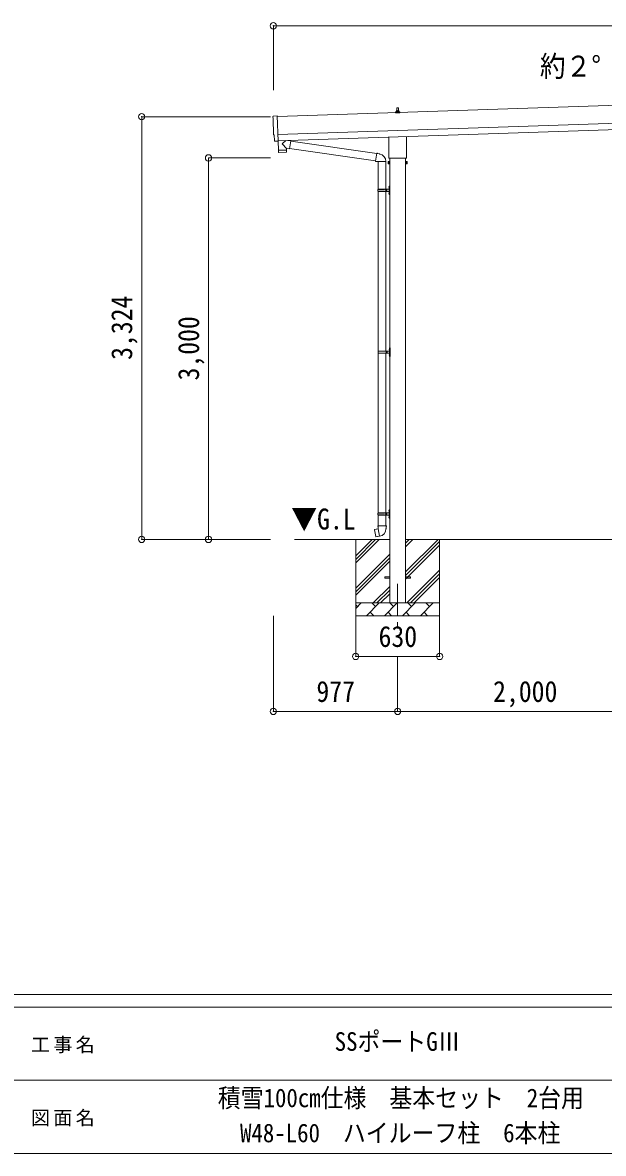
# Model space of a CAD drawing. Units: millimetres at full size, sheet at 1:50; some dimension numbers follow another scale. Extents: x -14053 to 14053, y -9700 to 9700.
# Drawn here: x -682 to 3882, y -9700 to -808 of the extents above; entities that cross this region are included whole.
import ezdxf
from ezdxf.enums import TextEntityAlignment as Align

# ---------------------------------------------------------------- set-up
doc = ezdxf.new("R2010")
doc.units = ezdxf.units.MM
doc.header["$LTSCALE"] = 50
doc.header["$PDMODE"] = 32
doc.header["$PDSIZE"] = 50
doc.linetypes.add('CHAIN1', pattern=[8, 5, -1, 1, -1])
for name, color, linetype, lineweight in [('0-0_0', 7, 'Continuous', 9), ('0-1_Defpoints', 4, 'Continuous', 9), ('0-2_TEXT1', 7, 'Continuous', 9), ('0-6_PARTS1', 6, 'Continuous', 9), ('F-0', 7, 'Continuous', 9)]:
    doc.layers.add(name, color=color, linetype=linetype, lineweight=lineweight)
doc.styles.add('ＭＳ ゴシック', font='')
doc.styles.get('ＭＳ ゴシック').set_extended_font_data('MS Gothic')

msp = doc.modelspace()

# ---------------------------------------------------------------- linework, layer by layer
at = {"layer": '0-0_0'}
for p, q in [((2203.27, -4871.86), (1455.11, -4871.86)), ((1935.77, -4871.86), (1935.77, -5471.86)), ((1935.77, -5056.91), (2120.82, -4871.86)), ((1935.77, -5028.63), (2092.54, -4871.86)), ((1935.77, -5000.34), (2064.25, -4871.86)), ((2328.27, -5126.96), (2583.37, -4871.86)), ((2328.27, -4928.97), (2385.38, -4871.86)), ((2328.27, -4900.68), (2357.09, -4871.86)), ((4203.27, -4871.86), (2328.27, -4871.86)), ((2328.27, -5155.24), (2595.77, -4887.74)), ((2595.77, -4871.86), (2595.77, -5471.86)), ((2328.27, -5183.53), (2595.77, -4916.03)), ((1935.77, -5254.9), (2203.27, -4987.4)), ((1935.77, -5283.18), (2203.27, -5015.68)), ((1935.77, -5311.47), (2203.27, -5043.97)), ((2337.93, -5371.86), (2595.77, -5114.02)), ((2366.21, -5371.86), (2595.77, -5142.3)), ((2073.37, -5371.86), (2203.27, -5241.96)), ((2394.49, -5371.86), (2595.77, -5170.59)), ((2101.65, -5371.86), (2203.27, -5270.24)), ((2129.94, -5371.86), (2203.27, -5298.53)), ((1935.77, -5371.86), (2595.77, -5371.86)), ((1935.77, -5414.75), (1978.66, -5371.86)), ((1950.11, -5400.41), (1935.77, -5386.07)), ((2020.08, -5471.86), (2120.08, -5371.86)), ((2091.53, -5400.41), (2062.98, -5371.86)), ((2161.5, -5471.86), (2261.5, -5371.86)), ((2232.95, -5400.41), (2204.4, -5371.86)), ((2302.93, -5471.86), (2402.93, -5371.86)), ((2374.37, -5400.41), (2345.82, -5371.86)), ((2444.35, -5471.86), (2544.35, -5371.86)), ((2515.79, -5400.41), (2487.24, -5371.86)), ((2592.48, -5371.86), (2595.77, -5368.58)), ((2595.77, -5471.86), (1935.77, -5471.86)), ((2048.64, -5443.31), (2077.19, -5471.86)), ((2190.06, -5443.31), (2218.61, -5471.86)), ((2331.48, -5443.31), (2360.03, -5471.86)), ((2472.9, -5443.31), (2501.45, -5471.86))]:
    msp.add_line(p, q, dxfattribs=at)
at = {"layer": '0-1_Defpoints'}
for p, q in [((7213.13, -1350.25), (1320.12, -1546.68)), ((1324.79, -1686.6), (7217.8, -1490.17)), ((2247.52, -1518.1), (2247.52, -1510.38)), ((2247.9, -1509.6), (2283.64, -1509.6)), ((2248.28, -1509.41), (2255, -1507.78)), ((2255.39, -1507.6), (2276.15, -1507.6)), ((2255.77, -1506.81), (2255.77, -1502.6)), ((2256.77, -1502.6), (2274.77, -1502.6)), ((2259.77, -1502.6), (2260.5, -1479.07)), ((2261.49, -1478.1), (2270.04, -1478.1)), ((2271.04, -1479.07), (2271.77, -1502.6)), ((2275.77, -1506.81), (2275.77, -1502.6)), ((2283.25, -1509.41), (2276.53, -1507.78)), ((2284.02, -1518.1), (2284.02, -1510.38)), ((1288.46, -1544.3), (1319.95, -1541.59)), ((1319.95, -1541.59), (1326.55, -1739.34)), ((1326.45, -1736.57), (7219.46, -1540.14)), ((2284.02, -1518.1), (2247.52, -1518.1)), ((1295.53, -1690.96), (1294.93, -1690.98)), ((1297.09, -1737.97), (1295.53, -1690.96)), ((1306.96, -1740.99), (1300.03, -1740.86)), ((1307.69, -1740.7), (1308.33, -1740.04)), ((1308.33, -1740.04), (1326.58, -1740.34)), ((1326.55, -1739.34), (1326.58, -1740.34)), ((2197.47, -1862.09), (2197.47, -1707.54)), ((2334.07, -1702.99), (2334.07, -1862.09)), ((2195.77, -1870.86), (2195.77, -1865.36)), ((2335.77, -1865.36), (2335.77, -1870.86)), ((2191.77, -1900.36), (2192.53, -1899.04)), ((2191.77, -1900.36), (2191.77, -1917.36)), ((2191.77, -1917.36), (2192.53, -1918.67)), ((2198.77, -1903.95), (2192.53, -1903.95)), ((2198.77, -1913.77), (2192.53, -1913.77)), ((2198.77, -1918.67), (2192.53, -1918.67)), ((2333.71, -1874.36), (2197.83, -1874.36)), ((2201.27, -1918.06), (2198.77, -1918.06)), ((2203.27, -1874.36), (2203.27, -5371.86)), ((2328.27, -5371.86), (2328.27, -1874.36)), ((2330.27, -1918.06), (2332.77, -1918.06)), ((2332.77, -1903.95), (2339.01, -1903.95)), ((2332.77, -1913.77), (2339.01, -1913.77)), ((2332.77, -1918.67), (2339.01, -1918.67)), ((2339.77, -1900.36), (2339.01, -1899.04)), ((2339.77, -1917.36), (2339.01, -1918.67)), ((2339.77, -1900.36), (2339.77, -1917.36)), ((2165.77, -5167.36), (2203.27, -5167.36)), ((2165.77, -5176.36), (2165.77, -5167.36)), ((2165.77, -5176.36), (2203.27, -5176.36)), ((2328.27, -5167.36), (2365.77, -5167.36)), ((2328.27, -5176.36), (2365.77, -5176.36)), ((2365.77, -5176.36), (2365.77, -5167.36))]:
    msp.add_line(p, q, dxfattribs=at)
at = {"layer": '0-1_Defpoints', "color": 7, "linetype": 'CHAIN1'}
msp.add_line((2265.77, -5221.86), (2265.77, -5612.6), dxfattribs=at)
at = {"layer": '0-1_Defpoints'}
for points in [[(2198.77, -1918.67), (2198.77, -1899.04), (2192.53, -1899.04)], [(2198.77, -1918.06), (2198.77, -1899.66), (2201.27, -1899.66)], [(2332.77, -1918.06), (2332.77, -1899.66), (2330.27, -1899.66)], [(2332.77, -1918.67), (2332.77, -1899.04), (2339.01, -1899.04)]]:
    msp.add_lwpolyline(points, dxfattribs=at)
for points in [[(2201.27, -1919.36), (2201.27, -1898.36), (2203.27, -1898.36), (2203.27, -1919.36)], [(2330.27, -1919.36), (2330.27, -1898.36), (2328.27, -1898.36), (2328.27, -1919.36)]]:
    msp.add_lwpolyline(points, close=True, dxfattribs=at)
for centre, radius, start, end in [((2248.52, -1510.38), 1, 103.62699, 180), ((2254.77, -1506.81), 1, 283.62699, 0), ((2259.85, -1503.23), 4.13, 90, 171.17633), ((2256.77, -1503.6), 1, 90, 180), ((2261.49, -1479.1), 1, 90, 178.60509), ((2269.1, -1502.6), 4.83, 133.60282, 180), ((2262.44, -1502.6), 4.83, 0, 46.39718), ((2270.04, -1479.1), 1, 1.39491, 90), ((2271.68, -1503.23), 4.13, 8.82367, 90), ((2274.77, -1503.6), 1, 0, 90), ((2276.77, -1506.81), 1, 180, 256.37301), ((2283.02, -1510.38), 1, 0, 76.37301), ((2199.77, -1865.36), 4, 125.09963, 180), ((2331.77, -1865.36), 4, 0, 54.90037), ((2196.11, -1901.5), 4.34, 145.61575, 214.38425), ((2208.01, -1908.86), 16.24, 162.41205, 197.58795), ((2196.11, -1916.22), 4.34, 145.61575, 214.38425), ((2199.77, -1870.86), 4, 180, 194.47751), ((2199.77, -1870.86), 4, 194.47751, 241.04498), ((2331.77, -1870.86), 4, 298.95502, 345.52249), ((2331.77, -1870.86), 4, 345.52249, 0), ((2335.42, -1901.5), 4.34, 325.61575, 34.38425), ((2323.53, -1908.86), 16.24, 342.41205, 17.58795), ((2335.42, -1916.22), 4.34, 325.61575, 34.38425)]:
    msp.add_arc(centre, radius, start, end, dxfattribs=at)
for centre, major_axis, ratio, start_param, end_param in [((1288.71, -1547.29), (-3, -0.1), 0.99863, 4.7647489, 6.2979817), ((-3472.16, -1776.45), (4760.73, 158.69), 0.99863, 6.2686928, 6.2979817), ((1294.78, -1686.59), (-4.4, -0.15), 0.99863, 6.2686928, 7.8539816), ((1300.1, -1737.86), (-2.11, -2.14), 0.9974, 5.5252311, 7.0411395), ((1306.98, -1739.99), (-0.704, -0.714), 0.9974, 0.7579542, 1.5707963)]:
    msp.add_ellipse(centre, major_axis=major_axis, ratio=ratio, start_param=start_param, end_param=end_param, dxfattribs=at)
at = {"layer": '0-2_TEXT1'}
for p, q in [((1326.18, -1740.34), (1328.55, -1811.55)), ((1392.12, -1797.4), (1360.62, -1764.89)), ((1387.87, -1734.53), (1360.66, -1757.56)), ((1425.56, -1737.82), (1399.65, -1734.13)), ((1425.56, -1737.82), (1416.6, -1800.88)), ((1425.3, -1739.65), (2101.9, -1836.98)), ((1328.55, -1811.55), (1392.52, -1809.41)), ((1392.55, -1810.41), (1328.59, -1812.54)), ((1328.59, -1812.54), (1329.25, -1825.58)), ((1389.86, -1826.51), (1332.35, -1828.43)), ((1333.05, -1811.4), (1333.1, -1812.39)), ((1388.02, -1809.56), (1388.04, -1810.56)), ((1392.12, -1797.4), (1392.52, -1809.41)), ((1392.12, -1797.4), (1416.6, -1800.88)), ((1392.76, -1823.47), (1392.55, -1810.41)), ((1416.86, -1799.05), (2091.48, -1896.07)), ((2091.16, -1897.89), (2096.69, -1866.52)), ((2102.22, -1835.16), (2096.69, -1866.52)), ((2102.22, -1835.16), (2103.36, -1833.18)), ((2103.36, -1833.18), (2106.93, -1833.81)), ((2106.93, -1833.81), (2107.34, -1836.15)), ((2121.85, -1838.98), (2123.54, -1840.6)), ((2123.54, -1840.6), (2125.66, -1841.05)), ((2091.16, -1897.89), (2091.56, -1900.14)), ((2091.16, -1897.89), (2096.31, -1898.71)), ((2091.56, -1900.14), (2095.12, -1900.77)), ((2095.12, -1900.77), (2096.31, -1898.71)), ((2096.31, -1898.71), (2110.91, -1901.02)), ((2110.91, -1901.02), (2113.12, -1900.04)), ((2173.42, -1900.43), (2112.23, -1900.43)), ((2113.27, -1900.43), (2113.27, -2117.86)), ((2173.27, -1900.43), (2173.27, -2117.86)), ((2110.27, -2119.86), (2160.6, -2119.86)), ((2110.27, -2133.86), (2160.6, -2133.86)), ((2111.27, -2117.86), (2197.27, -2117.86)), ((2111.27, -2117.86), (2111.27, -2119.86)), ((2111.27, -2135.86), (2111.27, -2133.86)), ((2170.27, -2117.86), (2170.27, -2122.36)), ((2170.27, -2122.36), (2172.27, -2122.36)), ((2170.27, -2135.86), (2170.27, -2131.36)), ((2170.27, -2131.36), (2172.27, -2131.36)), ((2172.27, -2122.36), (2172.27, -2126.86)), ((2172.27, -2131.36), (2172.27, -2126.86)), ((2178.27, -2117.86), (2178.27, -2126.86)), ((2178.27, -2122.36), (2181.27, -2122.36)), ((2178.27, -2135.86), (2178.27, -2126.86)), ((2178.27, -2131.36), (2181.27, -2131.36)), ((2181.27, -2122.36), (2181.27, -2126.86)), ((2181.27, -2131.36), (2181.27, -2126.86)), ((2196.97, -2100.71), (2199.01, -2101.71)), ((2198.24, -2098.71), (2198.87, -2098.71)), ((2198.24, -2098.71), (2198.24, -2107.01)), ((2198.24, -2107.01), (2198.87, -2107.01)), ((2198.87, -2098.71), (2198.87, -2107.01)), ((2198.87, -2098.71), (2199.27, -2099.11)), ((2198.87, -2107.01), (2199.27, -2106.61)), ((2199.01, -2101.71), (2199.62, -2102.86)), ((2199.27, -2094.86), (2202.27, -2093.36)), ((2199.27, -2094.86), (2199.27, -2126.86)), ((2199.27, -2099.11), (2199.27, -2106.61)), ((2199.27, -2158.86), (2199.27, -2126.86)), ((2202.27, -2093.36), (2202.27, -2126.86)), ((2202.27, -2093.36), (2203.27, -2093.36)), ((2202.27, -2160.36), (2202.27, -2126.86)), ((2203.27, -2093.36), (2203.27, -2126.86)), ((2203.27, -2160.36), (2203.27, -2126.86)), ((2111.27, -2135.86), (2197.27, -2135.86)), ((2113.27, -2135.86), (2113.27, -3390.36)), ((2173.27, -2135.86), (2173.27, -3390.36)), ((2196.97, -2148.71), (2199.01, -2149.71)), ((2198.24, -2146.71), (2198.87, -2146.71)), ((2198.24, -2146.71), (2198.24, -2155.01)), ((2198.24, -2155.01), (2198.87, -2155.01)), ((2198.87, -2146.71), (2198.87, -2155.01)), ((2198.87, -2146.71), (2199.27, -2147.11)), ((2198.87, -2155.01), (2199.27, -2154.61)), ((2199.01, -2149.71), (2199.62, -2150.86)), ((2199.27, -2147.11), (2199.27, -2154.61)), ((2199.27, -2158.86), (2202.27, -2160.36)), ((2202.27, -2160.36), (2203.27, -2160.36)), ((2199.47, -3373.21), (2201.51, -3374.21)), ((2200.74, -3371.21), (2201.37, -3371.21)), ((2200.74, -3371.21), (2200.74, -3379.51)), ((2201.37, -3371.21), (2201.37, -3379.51)), ((2201.37, -3371.21), (2201.77, -3371.61)), ((2201.51, -3374.21), (2202.12, -3375.36)), ((2201.77, -3367.36), (2204.77, -3365.86)), ((2201.77, -3367.36), (2201.77, -3399.36)), ((2201.77, -3371.61), (2201.77, -3379.11)), ((2204.77, -3365.86), (2204.77, -3399.36)), ((2204.77, -3365.86), (2205.77, -3365.86)), ((2205.77, -3365.86), (2205.77, -3399.36)), ((2112.77, -3392.36), (2163.1, -3392.36)), ((2112.77, -3406.36), (2163.1, -3406.36)), ((2113.27, -3408.35), (2113.27, -4662.86)), ((2113.77, -3390.36), (2199.77, -3390.36)), ((2113.77, -3390.36), (2113.77, -3392.36)), ((2113.77, -3408.36), (2113.77, -3406.36)), ((2113.77, -3408.36), (2199.77, -3408.36)), ((2172.77, -3390.36), (2172.77, -3394.86)), ((2172.77, -3394.86), (2174.77, -3394.86)), ((2172.77, -3408.36), (2172.77, -3403.86)), ((2172.77, -3403.86), (2174.77, -3403.86)), ((2173.27, -3408.35), (2173.27, -4662.86)), ((2174.77, -3394.86), (2174.77, -3399.36)), ((2174.77, -3403.86), (2174.77, -3399.36)), ((2180.77, -3390.36), (2180.77, -3399.36)), ((2180.77, -3394.86), (2183.77, -3394.86)), ((2180.77, -3408.36), (2180.77, -3399.36)), ((2180.77, -3403.86), (2183.77, -3403.86)), ((2183.77, -3394.86), (2183.77, -3399.36)), ((2183.77, -3403.86), (2183.77, -3399.36)), ((2199.47, -3421.21), (2201.51, -3422.21)), ((2200.74, -3379.51), (2201.37, -3379.51)), ((2200.74, -3419.21), (2201.37, -3419.21)), ((2200.74, -3419.21), (2200.74, -3427.51)), ((2200.74, -3427.51), (2201.37, -3427.51)), ((2201.37, -3379.51), (2201.77, -3379.11)), ((2201.37, -3419.21), (2201.37, -3427.51)), ((2201.37, -3419.21), (2201.77, -3419.61)), ((2201.37, -3427.51), (2201.77, -3427.11)), ((2201.51, -3422.21), (2202.12, -3423.36)), ((2201.77, -3431.36), (2201.77, -3399.36)), ((2201.77, -3419.61), (2201.77, -3427.11)), ((2201.77, -3431.36), (2204.77, -3432.86)), ((2204.77, -3432.86), (2204.77, -3399.36)), ((2204.77, -3432.86), (2205.77, -3432.86)), ((2205.77, -3432.86), (2205.77, -3399.36)), ((2110.27, -4664.86), (2160.6, -4664.86)), ((2110.27, -4678.86), (2160.6, -4678.86)), ((2111.27, -4662.86), (2197.27, -4662.86)), ((2111.27, -4662.86), (2111.27, -4664.86)), ((2111.27, -4680.86), (2111.27, -4678.86)), ((2111.27, -4680.86), (2197.27, -4680.86)), ((2113.27, -4680.86), (2113.27, -4765.79)), ((2170.27, -4662.86), (2170.27, -4667.36)), ((2170.27, -4667.36), (2172.27, -4667.36)), ((2170.27, -4680.86), (2170.27, -4676.36)), ((2170.27, -4676.36), (2172.27, -4676.36)), ((2172.27, -4667.36), (2172.27, -4671.86)), ((2172.27, -4676.36), (2172.27, -4671.86)), ((2173.27, -4680.86), (2173.27, -4765.79)), ((2178.27, -4662.86), (2178.27, -4671.86)), ((2178.27, -4667.36), (2181.27, -4667.36)), ((2178.27, -4680.86), (2178.27, -4671.86)), ((2178.27, -4676.36), (2181.27, -4676.36)), ((2181.27, -4667.36), (2181.27, -4671.86)), ((2181.27, -4676.36), (2181.27, -4671.86)), ((2196.97, -4645.71), (2199.01, -4646.71)), ((2196.97, -4693.71), (2199.01, -4694.71)), ((2198.24, -4643.71), (2198.87, -4643.71)), ((2198.24, -4643.71), (2198.24, -4652.01)), ((2198.24, -4652.01), (2198.87, -4652.01)), ((2198.24, -4691.71), (2198.87, -4691.71)), ((2198.24, -4691.71), (2198.24, -4700.01)), ((2198.24, -4700.01), (2198.87, -4700.01)), ((2198.87, -4643.71), (2198.87, -4652.01)), ((2198.87, -4643.71), (2199.27, -4644.11)), ((2198.87, -4652.01), (2199.27, -4651.61)), ((2198.87, -4691.71), (2198.87, -4700.01)), ((2198.87, -4691.71), (2199.27, -4692.11)), ((2198.87, -4700.01), (2199.27, -4699.61)), ((2199.01, -4646.71), (2199.62, -4647.86)), ((2199.01, -4694.71), (2199.62, -4695.86)), ((2199.27, -4639.86), (2202.27, -4638.36)), ((2199.27, -4639.86), (2199.27, -4671.86)), ((2199.27, -4644.11), (2199.27, -4651.61)), ((2199.27, -4703.86), (2199.27, -4671.86)), ((2199.27, -4692.11), (2199.27, -4699.61)), ((2199.27, -4703.86), (2202.27, -4705.36)), ((2202.27, -4638.36), (2202.27, -4671.86)), ((2202.27, -4638.36), (2203.27, -4638.36)), ((2202.27, -4705.36), (2202.27, -4671.86)), ((2202.27, -4705.36), (2203.27, -4705.36)), ((2203.27, -4638.36), (2203.27, -4671.86)), ((2203.27, -4705.36), (2203.27, -4671.86)), ((2084.81, -4794.24), (2084, -4795.41)), ((2084, -4795.41), (2093.62, -4849.97)), ((2112.68, -4788.99), (2084.81, -4794.24)), ((2097.55, -4791.63), (2097.34, -4791.88)), ((2111.42, -4765.79), (2109.27, -4766.57)), ((2109.27, -4766.57), (2109.27, -4770.19)), ((2109.27, -4770.19), (2111.51, -4771)), ((2111.42, -4765.79), (2143.27, -4765.79)), ((2111.42, -4765.79), (2111.51, -4771)), ((2111.51, -4771), (2111.77, -4785.79)), ((2111.77, -4785.79), (2113.12, -4787.79)), ((2123.03, -4846.28), (2112.9, -4788.81)), ((2112.92, -4787.99), (2112.92, -4788.69)), ((2113.12, -4787.79), (2113.09, -4787.79)), ((2175.12, -4765.79), (2143.27, -4765.79)), ((2173.46, -4787.73), (2173.38, -4789.89)), ((2174.77, -4785.79), (2173.46, -4787.73)), ((2177.27, -4770.19), (2175.03, -4771)), ((2175.12, -4765.79), (2177.27, -4766.57)), ((2177.27, -4766.57), (2177.27, -4770.19)), ((2107.64, -4848.88), (2107.36, -4848.72)), ((2123.34, -4847.05), (2123.09, -4846.38))]:
    msp.add_line(p, q, dxfattribs=at)
for points in [[(2102.22, -1835.16), (2107.34, -1836.15), (2121.85, -1838.98)], [(2196.97, -2105.01), (2199.01, -2104.01), (2199.62, -2102.86)], [(2196.97, -2153.01), (2199.01, -2152.01), (2199.62, -2150.86)], [(2199.47, -3377.51), (2201.51, -3376.51), (2202.12, -3375.36)], [(2199.47, -3425.51), (2201.51, -3424.51), (2202.12, -3423.36)], [(2196.97, -4650.01), (2199.01, -4649.01), (2199.62, -4647.86)], [(2196.97, -4698.01), (2199.01, -4697.01), (2199.62, -4695.86)], [(2099.8, -4791.42), (2099.52, -4791.26), (2097.55, -4791.63)], [(2175.12, -4765.79), (2175.03, -4771), (2174.77, -4785.79)], [(2122.76, -4846.19), (2094.78, -4850.79), (2093.62, -4849.97)], [(2109.83, -4848.32), (2109.62, -4848.55), (2107.64, -4848.88)]]:
    msp.add_lwpolyline(points, dxfattribs=at)
for centre, radius, start, end in [((1364.04, -1761.24), 5, 132.56466, 226.88314), ((1332.24, -1825.43), 3, 182.90915, 271.95747), ((1389.76, -1823.51), 3, 271.90915, 0.90915), ((2113.12, -1900.04), 60.3, 359.62495, 78), ((2159.02, -2126.86), 49.25, 171.82876, 180.00002), ((2159.02, -2126.86), 49.25, 180.00002, 188.17127), ((2160.6, -2117.86), 2, 270, 359.99998), ((2160.6, -2135.86), 2, 0.00005, 90.00004), ((2202.57, -2102.86), 6, 136.21765, 223.78235), ((2197.27, -2115.86), 2, 270, 359.99998), ((2202.57, -2150.86), 6, 136.21765, 223.78235), ((2197.27, -2137.86), 2, 0.00005, 90.00004), ((2205.07, -3375.36), 6, 136.21765, 223.78235), ((2161.52, -3399.36), 49.25, 171.82876, 180.00002), ((2161.52, -3399.36), 49.25, 180.00002, 188.17127), ((2163.1, -3390.36), 2, 270, 359.99998), ((2163.1, -3408.36), 2, 0.00005, 90.00004), ((2205.07, -3423.36), 6, 136.21765, 223.78235), ((2199.77, -3388.36), 2, 270, 359.99998), ((2199.77, -3410.36), 2, 0.00005, 90.00004), ((2159.02, -4671.86), 49.25, 171.82876, 180.00002), ((2159.02, -4671.86), 49.25, 180.00002, 188.17127), ((2160.6, -4662.86), 2, 270, 359.99998), ((2160.6, -4680.86), 2, 0.00005, 90.00004), ((2202.57, -4647.86), 6, 136.21765, 223.78235), ((2202.57, -4695.86), 6, 136.21765, 223.78235), ((2197.27, -4660.86), 2, 270, 359.99998), ((2197.27, -4682.86), 2, 0.00005, 90.00004), ((2112.62, -4788.69), 0.3, 280.66842, 0), ((2113.12, -4787.99), 0.2, 100, 180), ((2113.12, -4787.79), 60.3, 279.96938, 358), ((2122.81, -4846.49), 0.3, 20, 99.33158), ((2123.52, -4846.98), 0.2, 200, 279.96938)]:
    msp.add_arc(centre, radius, start, end, dxfattribs=at)
at = {"layer": '0-6_PARTS1'}
for p, q in [((1288.77, -832.84), (1288.77, -1339.8)), ((1288.77, -832.84), (7248.77, -832.84)), ((253.79, -1547.88), (1265.82, -1547.88)), ((253.79, -4871.86), (253.79, -1547.88)), ((779.22, -1871.86), (1265.82, -1871.86)), ((779.22, -4871.86), (779.22, -1871.86)), ((253.79, -4871.86), (1265.82, -4871.86)), ((779.22, -4871.86), (1265.82, -4871.86)), ((1288.77, -6224.41), (1288.77, -5471.86)), ((1935.77, -5791.98), (1935.77, -5471.86)), ((2595.77, -5791.98), (2595.77, -5471.86)), ((1935.77, -5791.98), (2595.77, -5791.98)), ((2265.77, -6224.41), (2265.77, -5791.98)), ((1288.77, -6224.41), (2265.77, -6224.41)), ((2265.77, -6224.41), (4265.77, -6224.41))]:
    msp.add_line(p, q, dxfattribs=at)
for p in [(1288.77, -832.84), (253.79, -1547.88), (779.22, -1871.86), (253.79, -4871.86), (779.22, -4871.86), (1935.77, -5791.98), (2595.77, -5791.98), (1288.77, -6224.41), (2265.77, -6224.41)]:
    msp.add_point(p, dxfattribs=at)
at = {"layer": 'F-0', "color": 5, "lineweight": 5}
for p, q in [((-14053.43, -8450), (13346.57, -8450)), ((-14053.43, -8550), (8901.98, -8550)), ((-5748.03, -9125), (4501.97, -9125)), ((-14053.43, -9700), (13346.57, -9700))]:
    msp.add_line(p, q, dxfattribs=at)

# ---------------------------------------------------------------- texts
at = {"layer": '0-0_0', "style": 'ＭＳ ゴシック', "width": 0.9}
for s, p in [('約２°', (3383.77, -1282.37)), ('▼G.L', (1429.74, -4843.41))]:
    msp.add_text(s, height=165, dxfattribs=at).set_placement(p, align=Align.BOTTOM_LEFT)
at = {"layer": '0-6_PARTS1', "color": 7, "style": 'ＭＳ ゴシック', "width": 0.9}
for s, p in [('3,324', (228.79, -3459.87)), ('3,000', (754.22, -3621.86))]:
    msp.add_text(s, height=165, rotation=90, dxfattribs=at).set_placement(p, align=Align.BOTTOM_LEFT)
for s, p in [('630', (2115.77, -5766.98)), ('977', (1627.27, -6199.41)), ('2,000', (3015.77, -6199.41))]:
    msp.add_text(s, height=165, dxfattribs=at).set_placement(p, align=Align.BOTTOM_LEFT)
at = {"layer": 'F-0', "style": 'ＭＳ ゴシック', "width": 0.9}
for s, p in [('SSポートGⅢ', (1770.72, -8937.5)), ('積雪100cm仕様\u3000基本セット\u30002台用', (851.97, -9380.76)), ('W48-L60\u3000ハイルーフ柱\u30006本柱', (1026.97, -9656.45))]:
    msp.add_text(s, height=146.6, dxfattribs=at).set_placement(p, align=Align.BOTTOM_LEFT)
at = {"layer": 'F-0', "char_height": 110, "attachment_point": 7, "style": 'ＭＳ ゴシック'}
for s, insert in [('\\T1.17;工事名', (-616.19, -8912.5)), ('\\T1.17;図面名', (-616.19, -9487.5))]:
    msp.add_mtext(s, dxfattribs=dict(at, insert=insert))

doc.saveas('drawing.dxf')
